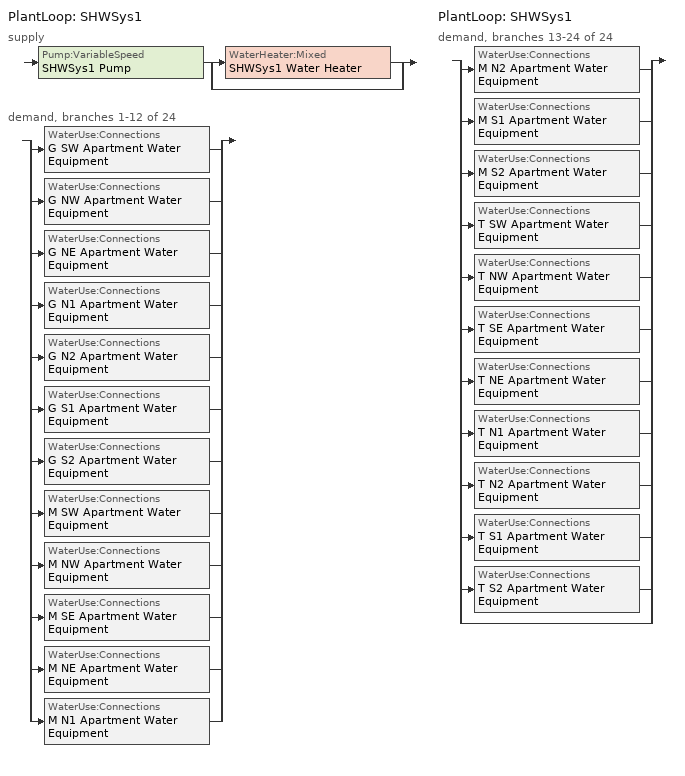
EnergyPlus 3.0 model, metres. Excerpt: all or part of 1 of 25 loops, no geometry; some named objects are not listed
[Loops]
PlantLoop 'SHWSys1'
 supply: Pump:VariableSpeed 'SHWSys1 Pump' > split
  | WaterHeater:Mixed 'SHWSys1 Water Heater'
  | bypass
 demand, branches 1-12 of 24: split
  | WaterUse:Connections 'G SW Apartment Water Equipment'
  | WaterUse:Connections 'G NW Apartment Water Equipment'
  | WaterUse:Connections 'G NE Apartment Water Equipment'
  | WaterUse:Connections 'G N1 Apartment Water Equipment'
  | WaterUse:Connections 'G N2 Apartment Water Equipment'
  | WaterUse:Connections 'G S1 Apartment Water Equipment'
  | WaterUse:Connections 'G S2 Apartment Water Equipment'
  | WaterUse:Connections 'M SW Apartment Water Equipment'
  | WaterUse:Connections 'M NW Apartment Water Equipment'
  | WaterUse:Connections 'M SE Apartment Water Equipment'
  | WaterUse:Connections 'M NE Apartment Water Equipment'
  | WaterUse:Connections 'M N1 Apartment Water Equipment'
PlantLoop 'SHWSys1'
 demand, branches 13-24 of 24: split
  | WaterUse:Connections 'M N2 Apartment Water Equipment'
  | WaterUse:Connections 'M S1 Apartment Water Equipment'
  | WaterUse:Connections 'M S2 Apartment Water Equipment'
  | WaterUse:Connections 'T SW Apartment Water Equipment'
  | WaterUse:Connections 'T NW Apartment Water Equipment'
  | WaterUse:Connections 'T SE Apartment Water Equipment'
  | WaterUse:Connections 'T NE Apartment Water Equipment'
  | WaterUse:Connections 'T N1 Apartment Water Equipment'
  | WaterUse:Connections 'T N2 Apartment Water Equipment'
  | WaterUse:Connections 'T S1 Apartment Water Equipment'
  | WaterUse:Connections 'T S2 Apartment Water Equipment'
  | bypass
[WaterUse:Connections]
Name | Water Use Equipment 1
G SW Apartment Water Equipment | G SW Apartment Water Equipment
G NW Apartment Water Equipment | G NW Apartment Water Equipment
G NE Apartment Water Equipment | G NE Apartment Water Equipment
G N1 Apartment Water Equipment | G N1 Apartment Water Equipment
G N2 Apartment Water Equipment | G N2 Apartment Water Equipment
G S1 Apartment Water Equipment | G S1 Apartment Water Equipment
G S2 Apartment Water Equipment | G S2 Apartment Water Equipment
M SW Apartment Water Equipment | M SW Apartment Water Equipment
M NW Apartment Water Equipment | M NW Apartment Water Equipment
M SE Apartment Water Equipment | M SE Apartment Water Equipment
M NE Apartment Water Equipment | M NE Apartment Water Equipment
M N1 Apartment Water Equipment | M N1 Apartment Water Equipment
M N2 Apartment Water Equipment | M N2 Apartment Water Equipment
M S1 Apartment Water Equipment | M S1 Apartment Water Equipment
M S2 Apartment Water Equipment | M S2 Apartment Water Equipment
T SW Apartment Water Equipment | T SW Apartment Water Equipment
T NW Apartment Water Equipment | T NW Apartment Water Equipment
T SE Apartment Water Equipment | T SE Apartment Water Equipment
T NE Apartment Water Equipment | T NE Apartment Water Equipment
T N1 Apartment Water Equipment | T N1 Apartment Water Equipment
T N2 Apartment Water Equipment | T N2 Apartment Water Equipment
T S1 Apartment Water Equipment | T S1 Apartment Water Equipment
T S2 Apartment Water Equipment | T S2 Apartment Water Equipment
[WaterUse:Equipment] Peak Flow Rate {m3/s}=3.65833e-06; Flow Rate Fraction Schedule=APT_DHW_SCH
Name | Target Temperature Schedule | Hot Water Supply Temperature Schedule Name  {C} | Zone | Sensible Fraction Schedule | Latent Fraction Schedule
G SW Apartment Water Equipment | G SW Apartment Water Equipment Temp Sched | G SW Apartment Water Equipment Hot Supply Temp Sched | G SW Apartment | G SW Apartment Water Equipment Sensible fract sched | G SW Apartment Water Equipment Latent fract sched
G NW Apartment Water Equipment | G NW Apartment Water Equipment Temp Sched | G NW Apartment Water Equipment Hot Supply Temp Sched | G NW Apartment | G NW Apartment Water Equipment Sensible fract sched | G NW Apartment Water Equipment Latent fract sched
G NE Apartment Water Equipment | G NE Apartment Water Equipment Temp Sched | G NE Apartment Water Equipment Hot Supply Temp Sched | G NE Apartment | G NE Apartment Water Equipment Sensible fract sched | G NE Apartment Water Equipment Latent fract sched
G N1 Apartment Water Equipment | G N1 Apartment Water Equipment Temp Sched | G N1 Apartment Water Equipment Hot Supply Temp Sched | G N1 Apartment | G N1 Apartment Water Equipment Sensible fract sched | G N1 Apartment Water Equipment Latent fract sched
G N2 Apartment Water Equipment | G N2 Apartment Water Equipment Temp Sched | G N2 Apartment Water Equipment Hot Supply Temp Sched | G N2 Apartment | G N2 Apartment Water Equipment Sensible fract sched | G N2 Apartment Water Equipment Latent fract sched
G S1 Apartment Water Equipment | G S1 Apartment Water Equipment Temp Sched | G S1 Apartment Water Equipment Hot Supply Temp Sched | G S1 Apartment | G S1 Apartment Water Equipment Sensible fract sched | G S1 Apartment Water Equipment Latent fract sched
G S2 Apartment Water Equipment | G S2 Apartment Water Equipment Temp Sched | G S2 Apartment Water Equipment Hot Supply Temp Sched | G S2 Apartment | G S2 Apartment Water Equipment Sensible fract sched | G S2 Apartment Water Equipment Latent fract sched
M SW Apartment Water Equipment | M SW Apartment Water Equipment Temp Sched | M SW Apartment Water Equipment Hot Supply Temp Sched | M SW Apartment | M SW Apartment Water Equipment Sensible fract sched | M SW Apartment Water Equipment Latent fract sched
M NW Apartment Water Equipment | M NW Apartment Water Equipment Temp Sched | M NW Apartment Water Equipment Hot Supply Temp Sched | M NW Apartment | M NW Apartment Water Equipment Sensible fract sched | M NW Apartment Water Equipment Latent fract sched
M SE Apartment Water Equipment | M SE Apartment Water Equipment Temp Sched | M SE Apartment Water Equipment Hot Supply Temp Sched | M SE Apartment | M SE Apartment Water Equipment Sensible fract sched | M SE Apartment Water Equipment Latent fract sched
M NE Apartment Water Equipment | M NE Apartment Water Equipment Temp Sched | M NE Apartment Water Equipment Hot Supply Temp Sched | M NE Apartment | M NE Apartment Water Equipment Sensible fract sched | M NE Apartment Water Equipment Latent fract sched
M N1 Apartment Water Equipment | M N1 Apartment Water Equipment Temp Sched | M N1 Apartment Water Equipment Hot Supply Temp Sched | M N1 Apartment | M N1 Apartment Water Equipment Sensible fract sched | M N1 Apartment Water Equipment Latent fract sched
M N2 Apartment Water Equipment | M N2 Apartment Water Equipment Temp Sched | M N2 Apartment Water Equipment Hot Supply Temp Sched | M N2 Apartment | M N2 Apartment Water Equipment Sensible fract sched | M N2 Apartment Water Equipment Latent fract sched
M S1 Apartment Water Equipment | M S1 Apartment Water Equipment Temp Sched | M S1 Apartment Water Equipment Hot Supply Temp Sched | M S1 Apartment | M S1 Apartment Water Equipment Sensible fract sched | M S1 Apartment Water Equipment Latent fract sched
M S2 Apartment Water Equipment | M S2 Apartment Water Equipment Temp Sched | M S2 Apartment Water Equipment Hot Supply Temp Sched | M S2 Apartment | M S2 Apartment Water Equipment Sensible fract sched | M S2 Apartment Water Equipment Latent fract sched
T SW Apartment Water Equipment | T SW Apartment Water Equipment Temp Sched | T SW Apartment Water Equipment Hot Supply Temp Sched | T SW Apartment | T SW Apartment Water Equipment Sensible fract sched | T SW Apartment Water Equipment Latent fract sched
T NW Apartment Water Equipment | T NW Apartment Water Equipment Temp Sched | T NW Apartment Water Equipment Hot Supply Temp Sched | T NW Apartment | T NW Apartment Water Equipment Sensible fract sched | T NW Apartment Water Equipment Latent fract sched
T SE Apartment Water Equipment | T SE Apartment Water Equipment Temp Sched | T SE Apartment Water Equipment Hot Supply Temp Sched | T SE Apartment | T SE Apartment Water Equipment Sensible fract sched | T SE Apartment Water Equipment Latent fract sched
T NE Apartment Water Equipment | T NE Apartment Water Equipment Temp Sched | T NE Apartment Water Equipment Hot Supply Temp Sched | T NE Apartment | T NE Apartment Water Equipment Sensible fract sched | T NE Apartment Water Equipment Latent fract sched
T N1 Apartment Water Equipment | T N1 Apartment Water Equipment Temp Sched | T N1 Apartment Water Equipment Hot Supply Temp Sched | T N1 Apartment | T N1 Apartment Water Equipment Sensible fract sched | T N1 Apartment Water Equipment Latent fract sched
T N2 Apartment Water Equipment | T N2 Apartment Water Equipment Temp Sched | T N2 Apartment Water Equipment Hot Supply Temp Sched | T N2 Apartment | T N2 Apartment Water Equipment Sensible fract sched | T N2 Apartment Water Equipment Latent fract sched
T S1 Apartment Water Equipment | T S1 Apartment Water Equipment Temp Sched | T S1 Apartment Water Equipment Hot Supply Temp Sched | T S1 Apartment | T S1 Apartment Water Equipment Sensible fract sched | T S1 Apartment Water Equipment Latent fract sched
T S2 Apartment Water Equipment | T S2 Apartment Water Equipment Temp Sched | T S2 Apartment Water Equipment Hot Supply Temp Sched | T S2 Apartment | T S2 Apartment Water Equipment Sensible fract sched | T S2 Apartment Water Equipment Latent fract sched
[PlantLoop]
SHWSys1: Fluid Type {WATER}=Water; Loop Equipment Operation Scheme=SHWSys1 Loop Operation Scheme List; Maximum Loop Temperature {C}=60; Minimum Loop Temperature {C}=10; Maximum Loop Flow Rate {m3/s}=AUTOSIZE; Minimum Loop Flow Rate {m3/s}=0; Loop Volume {m3}=AUTOSIZE; Load Distribution Scheme {OPTIMAL | SEQUENTIAL}=Optimal
[Sizing:Plant]
SHWSys1: Loop Type {COOLING | HEATING}=Heating; Design Loop Exit Temperature {C}=55; Design Loop Temperature Difference {C}=5
[SetpointManager:Scheduled]
SHWSys1 Loop Setpoint Manager: Control Variable {TEMP}=Temperature; Schedule=SHWSys1-Loop-Temp-Schedule; Setpoint Node=SHWSys1 Supply Outlet Node
[PlantEquipmentOperationSchemes]
SHWSys1 Loop Operation Scheme List: Control Scheme 1 Object Type {*******}=PlantEquipmentOperation:HeatingLoad; Control Scheme 1=SHWSys1 Operation Scheme; Control Scheme 1 Schedule=PlantOnSched
[PlantEquipmentOperation:HeatingLoad]
SHWSys1 Operation Scheme: Load Range 1 Lower Limit {W}=0; Load Range 1 Upper Limit {W}=1000000000000000; Priority Control 1 Equipment List=SHWSys1 Equipment List
[PlantEquipmentList]
SHWSys1 Equipment List: SHWSys1 Water Heater
[Pump:VariableSpeed]
SHWSys1 Pump: Rated Flow Rate {m3/s}=AUTOSIZE; Rated Pump Head {Pa} [179352 Pa = 60 ft]=0.01; Rated Power Consumption {W}=AUTOSIZE; Motor Efficiency=1; Fraction of Motor Inefficiencies to Fluid Stream=0; Coefficient 1 of the Part Load Performance Curve=0; Coefficient 2 of the Part Load Performance Curve=1; Coefficient 3 of the Part Load Performance Curve=0; Coefficient 4 of the Part Load Performance Curve=0; Minimum Flow Rate {m3/s}=0; Pump Control Type {Continuous | Intermittent}=Intermittent
[WaterHeater:Mixed]
SHWSys1 Water Heater: Tank Volume {m3}=0.003785; Setpoint Temperature Schedule=SHWSys1 Water Heater Setpoint Temperature Schedule Name; Maximum Temperature Limit {C}=82.2222; Heater Control Type {Cycle | Modulate}=Modulate; Heater Maximum Capacity {W}=211500; Heater Fuel Type=NATURALGAS; Heater Thermal Efficiency=0.8; Off Cycle Parasitic Fuel Consumption Rate {W}=2; Off Cycle Parasitic Fuel Type=NATURALGAS; Off Cycle Parasitic Heat Fraction To Tank=0.8; On Cycle Parasitic Fuel Type=NATURALGAS; Ambient Temperature Indicator {Schedule | Zone | Outdoors}=Schedule; Ambient Temperature Schedule=SHWSys1 Water Heater Ambient Temperature Schedule Name; Off Cycle Loss Coefficient to Ambient Temperature {W/K}=6; On Cycle Loss Coefficient to Ambient Temperature {W/K}=6; Use Side Effectiveness=1; Use Side Design Flow Rate=AUTOSIZE; Source Side Design Flow Rate=AUTOSIZE; Indirect Water Heater Recovery Time=1.5
[Schedule:Compact]
APT_DHW_SCH: THROUGH: 12/31, FOR: AllDays, UNTIL: 1:00, 0.08, UNTIL: 2:00, 0.04, UNTIL: 3:00, 0.01, UNTIL: 4:00, 0.01, UNTIL: 5:00, 0.04, UNTIL: 6:00, 0.27, UNTIL: 7:00, 0.94, UNTIL: 8:00, 1, UNTIL: 9:00, 0.96, UNTIL: 10:00, 0.84, UNTIL: 11:00, 0.76, UNTIL: 12:00, 0.61, UNTIL: 13:00, 0.53, UNTIL: 14:00, 0.47, UNTIL: 15:00, 0.41, UNTIL: 16:00, 0.47, UNTIL: 17:00, 0.55, UNTIL: 18:00, 0.73, UNTIL: 19:00, 0.86, UNTIL: 20:00, 0.82, UNTIL: 21:00, 0.75, UNTIL: 22:00, 0.61, UNTIL: 23:00, 0.53, UNTIL: 24:00, 0.29
PlantOnSched: Through: 12/31, For: AllDays, Until: 24:00, 1
G SW Apartment Water Equipment Latent fract sched; G NW Apartment Water Equipment Latent fract sched; G NE Apartment Water Equipment Latent fract sched; G N1 Apartment Water Equipment Latent fract sched; G N2 Apartment Water Equipment Latent fract sched; G S1 Apartment Water Equipment Latent fract sched; G S2 Apartment Water Equipment Latent fract sched; M SW Apartment Water Equipment Latent fract sched; M NW Apartment Water Equipment Latent fract sched; M SE Apartment Water Equipment Latent fract sched; M NE Apartment Water Equipment Latent fract sched; M N1 Apartment Water Equipment Latent fract sched; M N2 Apartment Water Equipment Latent fract sched; M S1 Apartment Water Equipment Latent fract sched; M S2 Apartment Water Equipment Latent fract sched; T SW Apartment Water Equipment Latent fract sched; T NW Apartment Water Equipment Latent fract sched; T SE Apartment Water Equipment Latent fract sched; T NE Apartment Water Equipment Latent fract sched; T N1 Apartment Water Equipment Latent fract sched; T N2 Apartment Water Equipment Latent fract sched; T S1 Apartment Water Equipment Latent fract sched; T S2 Apartment Water Equipment Latent fract sched: Through: 12/31, For: AllDays, Until: 24:00, 0.05
G SW Apartment Water Equipment Sensible fract sched; G NW Apartment Water Equipment Sensible fract sched; G NE Apartment Water Equipment Sensible fract sched; G N1 Apartment Water Equipment Sensible fract sched; G N2 Apartment Water Equipment Sensible fract sched; G S1 Apartment Water Equipment Sensible fract sched; G S2 Apartment Water Equipment Sensible fract sched; M SW Apartment Water Equipment Sensible fract sched; M NW Apartment Water Equipment Sensible fract sched; M SE Apartment Water Equipment Sensible fract sched; M NE Apartment Water Equipment Sensible fract sched; M N1 Apartment Water Equipment Sensible fract sched; M N2 Apartment Water Equipment Sensible fract sched; M S1 Apartment Water Equipment Sensible fract sched; M S2 Apartment Water Equipment Sensible fract sched; T SW Apartment Water Equipment Sensible fract sched; T NW Apartment Water Equipment Sensible fract sched; T SE Apartment Water Equipment Sensible fract sched; T NE Apartment Water Equipment Sensible fract sched; T N1 Apartment Water Equipment Sensible fract sched; T N2 Apartment Water Equipment Sensible fract sched; T S1 Apartment Water Equipment Sensible fract sched; T S2 Apartment Water Equipment Sensible fract sched: Through: 12/31, For: AllDays, Until: 24:00, 0.2
G SW Apartment Water Equipment Temp Sched; G NW Apartment Water Equipment Temp Sched; G NE Apartment Water Equipment Temp Sched; G N1 Apartment Water Equipment Temp Sched; G N2 Apartment Water Equipment Temp Sched; G S1 Apartment Water Equipment Temp Sched; G S2 Apartment Water Equipment Temp Sched; M SW Apartment Water Equipment Temp Sched; M NW Apartment Water Equipment Temp Sched; M SE Apartment Water Equipment Temp Sched; M NE Apartment Water Equipment Temp Sched; M N1 Apartment Water Equipment Temp Sched; M N2 Apartment Water Equipment Temp Sched; M S1 Apartment Water Equipment Temp Sched; M S2 Apartment Water Equipment Temp Sched; T SW Apartment Water Equipment Temp Sched; T NW Apartment Water Equipment Temp Sched; T SE Apartment Water Equipment Temp Sched; T NE Apartment Water Equipment Temp Sched; T N1 Apartment Water Equipment Temp Sched; T N2 Apartment Water Equipment Temp Sched; T S1 Apartment Water Equipment Temp Sched; T S2 Apartment Water Equipment Temp Sched: Through: 12/31, For: AllDays, Until: 24:00, 48.9
G SW Apartment Water Equipment Hot Supply Temp Sched; G NW Apartment Water Equipment Hot Supply Temp Sched; G NE Apartment Water Equipment Hot Supply Temp Sched; G N1 Apartment Water Equipment Hot Supply Temp Sched; G N2 Apartment Water Equipment Hot Supply Temp Sched; G S1 Apartment Water Equipment Hot Supply Temp Sched; G S2 Apartment Water Equipment Hot Supply Temp Sched; M SW Apartment Water Equipment Hot Supply Temp Sched; M NW Apartment Water Equipment Hot Supply Temp Sched; M SE Apartment Water Equipment Hot Supply Temp Sched; M NE Apartment Water Equipment Hot Supply Temp Sched; M N1 Apartment Water Equipment Hot Supply Temp Sched; M N2 Apartment Water Equipment Hot Supply Temp Sched; M S1 Apartment Water Equipment Hot Supply Temp Sched; M S2 Apartment Water Equipment Hot Supply Temp Sched; T SW Apartment Water Equipment Hot Supply Temp Sched; T NW Apartment Water Equipment Hot Supply Temp Sched; T SE Apartment Water Equipment Hot Supply Temp Sched; T NE Apartment Water Equipment Hot Supply Temp Sched; T N1 Apartment Water Equipment Hot Supply Temp Sched; T N2 Apartment Water Equipment Hot Supply Temp Sched; T S1 Apartment Water Equipment Hot Supply Temp Sched; T S2 Apartment Water Equipment Hot Supply Temp Sched; SHWSys1-Loop-Temp-Schedule: Through: 12/31, For: AllDays, Until: 24:00, 55
SHWSys1 Water Heater Setpoint Temperature Schedule Name: Through: 12/31, For: AllDays, Until: 24:00, 60
SHWSys1 Water Heater Ambient Temperature Schedule Name: Through: 12/31, For: AllDays, Until: 24:00, 22
